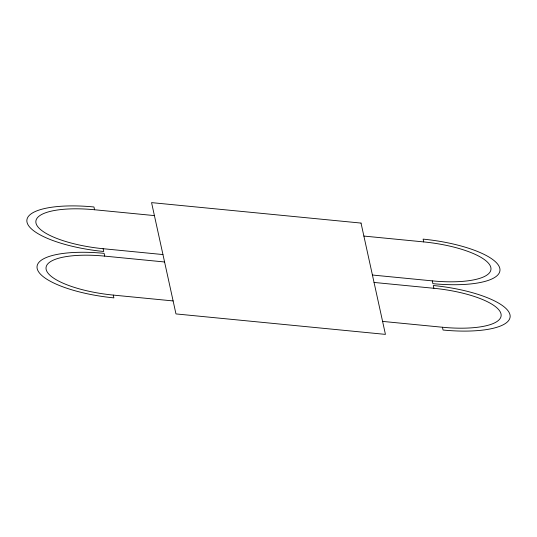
<?xml version="1.0" encoding="UTF-8"?>
<svg xmlns="http://www.w3.org/2000/svg" width="537" height="537" viewBox="0 0 537 537"><rect width="100%" height="100%" fill="white"/><g stroke="black" fill="none" stroke-linecap="round" stroke-linejoin="round"><path stroke-width="0.81" d="M162.953 254.558L103.104 248.712A63.467 18.876 7.4 0 1 35.992 223.09A63.467 18.876 7.4 0 1 94.559 209.752L154.408 215.599M363.878 236.065L423.727 241.912A63.467 18.876 7.4 0 1 490.838 267.527A63.467 18.876 7.4 0 1 432.272 280.871L372.423 275.025M173.122 300.935L113.273 295.088A63.467 18.876 7.4 0 1 46.162 269.473A63.467 18.876 7.4 0 1 104.728 256.129L164.577 261.975M374.047 282.442L433.896 288.288A63.467 18.876 7.4 0 1 501.008 313.91A63.467 18.876 7.4 0 1 442.441 327.248L382.592 321.401M423.727 241.912L423.116 239.126A72.535 21.567 7.4 0 1 499.813 268.406A72.535 21.567 7.4 0 1 432.876 283.65L432.272 280.871M433.896 288.288L433.285 285.509A72.535 21.567 7.4 0 1 509.982 314.783A72.535 21.567 7.4 0 1 443.045 330.027L442.441 327.248M94.559 209.752L93.955 206.973A72.535 21.567 7.4 0 0 27.018 222.217A72.535 21.567 7.4 0 0 103.715 251.491L103.104 248.712M104.728 256.129L104.124 253.35A72.535 21.567 7.4 0 0 37.187 268.594A72.535 21.567 7.4 0 0 113.884 297.874L113.273 295.088M361.032 223.077L151.562 202.617L175.968 313.923L385.438 334.383L361.032 223.077"/></g></svg>
